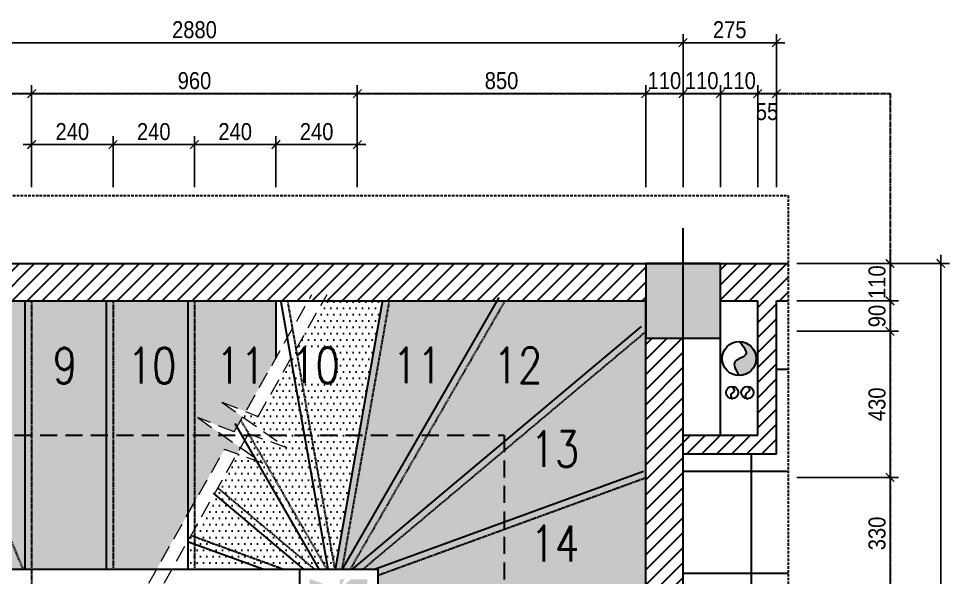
# Model space of a CAD drawing. Header units: millimetres. Extents: x -82962 to 19744, y -138000 to 4535.
# Drawn here: x 2755 to 5498, y -21280 to -19635 of the extents above; entities that cross this region are included whole.
import ezdxf

# ---------------------------------------------------------------- set-up
doc = ezdxf.new("R2010")
doc.units = ezdxf.units.MM
doc.header["$LTSCALE"] = 1000
doc.header["$MEASUREMENT"] = 0
doc.header["$PDMODE"] = 3
doc.linetypes.add('HIDDEN', pattern=[0.375, 0.25, -0.125])
doc.layers.get('0').update_dxf_attribs({"lineweight": 30})
doc.layers.get('DEFPOINTS').update_dxf_attribs({"color": 4, "lineweight": 30})
doc.layers.add('BE TONG', color=6, linetype='Continuous', lineweight=5)
doc.layers.add('THAY', color=4, linetype='Continuous', lineweight=30)
doc.styles.add('ARIAL', font='arial.ttf', dxfattribs={"width": 0.85})
doc.styles.get("Standard").update_dxf_attribs({"font": 'romans.shx', "width": 0.7, "bigfont": 'bigfont.shx'})
doc.dimstyles.new('DIM 1-100', dxfattribs={"dimscale": 0, "dimtxt": 2, "dimasz": 1, "dimexe": 1, "dimexo": 1, "dimgap": 0.5, "dimtad": 1, "dimdec": 4, "dimrnd": 1, "dimdsep": 46, "dimtxsty": 'ARIAL', "dimblk1": 'ARCHTICK', "dimblk2": 'ARCHTICK', "dimsah": 1, "dimcen": 2, "dimdle": 1, "dimclrd": 9, "dimclre": 9, "dimclrt": 1, "dimadec": 0, "dimazin": 0, "dimtfac": 1, "dimtdec": 4, "dimtix": 1, "dimtmove": 2, "dimatfit": 3, "dimldrblk": 'DOT', "dimfxl": 1, "dimtvp": 1, "dimtolj": 1, "dimarcsym": 0})
pattern_1 = [(45, (-3105.553, -22425.494), (-22.09709, 22.09709), [])]

# ---------------------------------------------------------------- blocks, each defined once
blk = doc.blocks.new('A$C3E5870FA')
at = {"layer": 'BE TONG', "linetype": 'HIDDEN', "ltscale": 0.2}
for p, q in [((-199.5, -352.8), (29.2, 51.7)), ((-128.8, -307.1), (74.1, 51.7)), ((-236.4, -265.1), (-44.7, -399.4)), ((-236.4, -265.1), (-128.8, -307.1)), ((-199.5, -352.8), (-307.1, -310.8)), ((-307.1, -310.8), (-115.4, -445.1)), ((-406.4, -798.3), (-157.8, -358.5)), ((-44.7, -399.4), (-157.8, -358.5)), ((-451.3, -798.3), (-228.5, -404.1)), ((-115.4, -445.1), (-228.5, -404.1))]:
    blk.add_line(p, q, dxfattribs=at)
blk = doc.blocks.new('_ARCHTICK')
at = {"color": 0, "linetype": 'ByBlock', "const_width": 0.15}
blk.add_lwpolyline([(-0.5, -0.5), (0.5, 0.5)], dxfattribs=at)
blk = doc.blocks.new('*D221')
at = {"layer": 'DEFPOINTS', "color": 0, "ltscale": 0.2, "transparency": 16777216}
for p in [(3753.4, -19855.5), (3753.4, -20155.5), (4603.4, -20155.5)]:
    blk.add_point(p, dxfattribs=at)
at = {"layer": 'THAY', "color": 9, "lineweight": -2, "ltscale": 0.2, "transparency": 16777216}
for p, q in [((3753.4, -20130.5), (3753.4, -19830.5)), ((4603.4, -20130.5), (4603.4, -19830.5)), ((4628.4, -19855.5), (3728.4, -19855.5))]:
    blk.add_line(p, q, dxfattribs=at)
at = {"layer": 'THAY', "color": 9, "lineweight": -2, "ltscale": 0.2, "transparency": 16777216, "xscale": 25, "yscale": 25, "zscale": 25, "rotation": 180}
blk.add_blockref('_ARCHTICK', (3753.4, -19855.5), dxfattribs=at)
at = {"layer": 'THAY', "color": 9, "lineweight": -2, "ltscale": 0.2, "transparency": 16777216, "xscale": 25, "yscale": 25, "zscale": 25}
blk.add_blockref('_ARCHTICK', (4603.4, -19855.5), dxfattribs=at)
at = {"layer": 'THAY', "color": 1, "ltscale": 0.2, "transparency": 16777216, "insert": (4178.4, -19817.5), "char_height": 50, "attachment_point": 5, "style": 'ARIAL'}
blk.add_mtext('\\A1;850', dxfattribs=at)
blk = doc.blocks.new('_DOT')
at = {"color": 0, "linetype": 'ByBlock', "ltscale": 10}
blk.add_line((-0.5, 0), (-1, 0), dxfattribs=at)
at = {"color": 0, "linetype": 'ByBlock', "ltscale": 10, "const_width": 0.5}
blk.add_lwpolyline([(-0.25, 0, 1), (0.25, 0, 1)], format="xyb", close=True, dxfattribs=at)
blk = doc.blocks.new('*D222')
at = {"layer": 'DEFPOINTS', "color": 0, "ltscale": 0.2, "transparency": 16777216}
for p in [(2793.4, -19855.5), (2793.4, -20155.5), (3753.4, -20155.5)]:
    blk.add_point(p, dxfattribs=at)
at = {"layer": 'THAY', "color": 9, "lineweight": -2, "ltscale": 0.2, "transparency": 16777216}
for p, q in [((2793.4, -20130.5), (2793.4, -19830.5)), ((3753.4, -20130.5), (3753.4, -19830.5)), ((3778.4, -19855.5), (2768.4, -19855.5))]:
    blk.add_line(p, q, dxfattribs=at)
at = {"layer": 'THAY', "color": 9, "lineweight": -2, "ltscale": 0.2, "transparency": 16777216, "xscale": 25, "yscale": 25, "zscale": 25, "rotation": 180}
blk.add_blockref('_ARCHTICK', (2793.4, -19855.5), dxfattribs=at)
at = {"layer": 'THAY', "color": 9, "lineweight": -2, "ltscale": 0.2, "transparency": 16777216, "xscale": 25, "yscale": 25, "zscale": 25}
blk.add_blockref('_ARCHTICK', (3753.4, -19855.5), dxfattribs=at)
at = {"layer": 'THAY', "color": 1, "ltscale": 0.2, "transparency": 16777216, "insert": (3273.4, -19817.5), "char_height": 50, "attachment_point": 5, "style": 'ARIAL'}
blk.add_mtext('\\A1;960', dxfattribs=at)
blk = doc.blocks.new('*D223')
at = {"layer": 'DEFPOINTS', "color": 0, "ltscale": 0.2, "transparency": 16777216}
for p in [(1943.4, -19855.5), (1943.4, -20155.5), (2793.4, -20155.5)]:
    blk.add_point(p, dxfattribs=at)
at = {"layer": 'THAY', "color": 9, "lineweight": -2, "ltscale": 0.2, "transparency": 16777216}
for p, q in [((1943.4, -20130.5), (1943.4, -19830.5)), ((2793.4, -20130.5), (2793.4, -19830.5)), ((2818.4, -19855.5), (1918.4, -19855.5))]:
    blk.add_line(p, q, dxfattribs=at)
at = {"layer": 'THAY', "color": 9, "lineweight": -2, "ltscale": 0.2, "transparency": 16777216, "xscale": 25, "yscale": 25, "zscale": 25, "rotation": 180}
blk.add_blockref('_ARCHTICK', (1943.4, -19855.5), dxfattribs=at)
at = {"layer": 'THAY', "color": 9, "lineweight": -2, "ltscale": 0.2, "transparency": 16777216, "xscale": 25, "yscale": 25, "zscale": 25}
blk.add_blockref('_ARCHTICK', (2793.4, -19855.5), dxfattribs=at)
at = {"layer": 'THAY', "color": 1, "ltscale": 0.2, "transparency": 16777216, "insert": (2368.4, -19817.5), "char_height": 50, "attachment_point": 5, "style": 'ARIAL'}
blk.add_mtext('\\A1;850', dxfattribs=at)
blk = doc.blocks.new('*D225')
at = {"layer": 'DEFPOINTS', "color": 0, "ltscale": 0.2, "transparency": 16777216}
for p in [(4713.4, -19705.5), (1833.4, -20155.5), (4713.4, -20155.5)]:
    blk.add_point(p, dxfattribs=at)
at = {"layer": 'THAY', "color": 9, "lineweight": -2, "ltscale": 0.2, "transparency": 16777216}
for p, q in [((1833.4, -20130.5), (1833.4, -19680.5)), ((4713.4, -20130.5), (4713.4, -19680.5)), ((1808.4, -19705.5), (4738.4, -19705.5))]:
    blk.add_line(p, q, dxfattribs=at)
at = {"layer": 'THAY', "color": 9, "lineweight": -2, "ltscale": 0.2, "transparency": 16777216, "xscale": 25, "yscale": 25, "zscale": 25, "rotation": 180}
blk.add_blockref('_ARCHTICK', (1833.4, -19705.5), dxfattribs=at)
at = {"layer": 'THAY', "color": 9, "lineweight": -2, "ltscale": 0.2, "transparency": 16777216, "xscale": 25, "yscale": 25, "zscale": 25}
blk.add_blockref('_ARCHTICK', (4713.4, -19705.5), dxfattribs=at)
at = {"layer": 'THAY', "color": 1, "ltscale": 0.2, "transparency": 16777216, "insert": (3273.4, -19667.5), "char_height": 50, "attachment_point": 5, "style": 'ARIAL'}
blk.add_mtext('\\A1;2880', dxfattribs=at)
blk = doc.blocks.new('*D226')
at = {"layer": 'DEFPOINTS', "color": 0, "ltscale": 0.2, "transparency": 16777216}
for p in [(4713.4, -19855.5), (4603.4, -20155.5), (4713.4, -20155.5)]:
    blk.add_point(p, dxfattribs=at)
at = {"layer": 'THAY', "color": 9, "lineweight": -2, "ltscale": 0.2, "transparency": 16777216}
for p, q in [((4603.4, -20130.5), (4603.4, -19830.5)), ((4713.4, -20130.5), (4713.4, -19830.5)), ((4603.4, -19855.5), (4578.4, -19855.5)), ((4603.4, -19855.5), (4713.4, -19855.5)), ((4713.4, -19855.5), (4738.4, -19855.5))]:
    blk.add_line(p, q, dxfattribs=at)
at = {"layer": 'THAY', "color": 9, "lineweight": -2, "ltscale": 0.2, "transparency": 16777216, "xscale": 25, "yscale": 25, "zscale": 25}
blk.add_blockref('_ARCHTICK', (4603.4, -19855.5), dxfattribs=at)
at = {"layer": 'THAY', "color": 9, "lineweight": -2, "ltscale": 0.2, "transparency": 16777216, "xscale": 25, "yscale": 25, "zscale": 25, "rotation": 180}
blk.add_blockref('_ARCHTICK', (4713.4, -19855.5), dxfattribs=at)
at = {"layer": 'THAY', "color": 1, "ltscale": 0.2, "transparency": 16777216, "insert": (4658.4, -19817.5), "char_height": 50, "attachment_point": 5, "style": 'ARIAL'}
blk.add_mtext('\\A1;110', dxfattribs=at)
blk = doc.blocks.new('*D240')
at = {"layer": 'DEFPOINTS', "color": 0, "ltscale": 0.2, "transparency": 16777216}
for p in [(4988.4, -19705.5), (4713.4, -20155.5), (4988.4, -20155.5)]:
    blk.add_point(p, dxfattribs=at)
at = {"layer": 'THAY', "color": 9, "lineweight": -2, "ltscale": 0.2, "transparency": 16777216}
for p, q in [((4713.4, -20130.5), (4713.4, -19680.5)), ((4988.4, -20130.5), (4988.4, -19680.5)), ((4688.4, -19705.5), (5013.4, -19705.5))]:
    blk.add_line(p, q, dxfattribs=at)
at = {"layer": 'THAY', "color": 9, "lineweight": -2, "ltscale": 0.2, "transparency": 16777216, "xscale": 25, "yscale": 25, "zscale": 25, "rotation": 180}
blk.add_blockref('_ARCHTICK', (4713.4, -19705.5), dxfattribs=at)
at = {"layer": 'THAY', "color": 9, "lineweight": -2, "ltscale": 0.2, "transparency": 16777216, "xscale": 25, "yscale": 25, "zscale": 25}
blk.add_blockref('_ARCHTICK', (4988.4, -19705.5), dxfattribs=at)
at = {"layer": 'THAY', "color": 1, "ltscale": 0.2, "transparency": 16777216, "insert": (4850.9, -19667.5), "char_height": 50, "attachment_point": 5, "style": 'ARIAL'}
blk.add_mtext('\\A1;275', dxfattribs=at)
blk = doc.blocks.new('*D241')
at = {"layer": 'DEFPOINTS', "color": 0, "ltscale": 0.2, "transparency": 16777216}
for p in [(4823.4, -19855.5), (4713.4, -20155.5), (4823.4, -20155.5)]:
    blk.add_point(p, dxfattribs=at)
at = {"layer": 'THAY', "color": 9, "lineweight": -2, "ltscale": 0.2, "transparency": 16777216}
for p, q in [((4713.4, -20130.5), (4713.4, -19830.5)), ((4823.4, -20130.5), (4823.4, -19830.5)), ((4713.4, -19855.5), (4688.4, -19855.5)), ((4713.4, -19855.5), (4823.4, -19855.5)), ((4823.4, -19855.5), (4848.4, -19855.5))]:
    blk.add_line(p, q, dxfattribs=at)
at = {"layer": 'THAY', "color": 9, "lineweight": -2, "ltscale": 0.2, "transparency": 16777216, "xscale": 25, "yscale": 25, "zscale": 25}
blk.add_blockref('_ARCHTICK', (4713.4, -19855.5), dxfattribs=at)
at = {"layer": 'THAY', "color": 9, "lineweight": -2, "ltscale": 0.2, "transparency": 16777216, "xscale": 25, "yscale": 25, "zscale": 25, "rotation": 180}
blk.add_blockref('_ARCHTICK', (4823.4, -19855.5), dxfattribs=at)
at = {"layer": 'THAY', "color": 1, "ltscale": 0.2, "transparency": 16777216, "insert": (4768.4, -19817.5), "char_height": 50, "attachment_point": 5, "style": 'ARIAL'}
blk.add_mtext('\\A1;110', dxfattribs=at)
blk = doc.blocks.new('*D242')
at = {"layer": 'DEFPOINTS', "color": 0, "ltscale": 0.2, "transparency": 16777216}
for p in [(4933.4, -19855.5), (4823.4, -20155.5), (4933.4, -20155.5)]:
    blk.add_point(p, dxfattribs=at)
at = {"layer": 'THAY', "color": 9, "lineweight": -2, "ltscale": 0.2, "transparency": 16777216}
for p, q in [((4823.4, -20130.5), (4823.4, -19830.5)), ((4933.4, -20130.5), (4933.4, -19830.5)), ((4823.4, -19855.5), (4798.4, -19855.5)), ((4823.4, -19855.5), (4933.4, -19855.5)), ((4933.4, -19855.5), (4958.4, -19855.5))]:
    blk.add_line(p, q, dxfattribs=at)
at = {"layer": 'THAY', "color": 9, "lineweight": -2, "ltscale": 0.2, "transparency": 16777216, "xscale": 25, "yscale": 25, "zscale": 25}
blk.add_blockref('_ARCHTICK', (4823.4, -19855.5), dxfattribs=at)
at = {"layer": 'THAY', "color": 9, "lineweight": -2, "ltscale": 0.2, "transparency": 16777216, "xscale": 25, "yscale": 25, "zscale": 25, "rotation": 180}
blk.add_blockref('_ARCHTICK', (4933.4, -19855.5), dxfattribs=at)
at = {"layer": 'THAY', "color": 1, "ltscale": 0.2, "transparency": 16777216, "insert": (4878.4, -19817.5), "char_height": 50, "attachment_point": 5, "style": 'ARIAL'}
blk.add_mtext('\\A1;110', dxfattribs=at)
blk = doc.blocks.new('*D243')
at = {"layer": 'DEFPOINTS', "color": 0, "ltscale": 0.2, "transparency": 16777216}
for p in [(4988.4, -19855.5), (4933.4, -20155.5), (4988.4, -20155.5)]:
    blk.add_point(p, dxfattribs=at)
at = {"layer": 'THAY', "color": 9, "lineweight": -2, "ltscale": 0.2, "transparency": 16777216}
for p, q in [((4933.4, -20130.5), (4933.4, -19830.5)), ((4988.4, -20130.5), (4988.4, -19830.5)), ((4908.4, -19855.5), (5013.4, -19855.5))]:
    blk.add_line(p, q, dxfattribs=at)
at = {"layer": 'THAY', "color": 9, "lineweight": -2, "ltscale": 0.2, "transparency": 16777216, "xscale": 25, "yscale": 25, "zscale": 25, "rotation": 180}
blk.add_blockref('_ARCHTICK', (4933.4, -19855.5), dxfattribs=at)
at = {"layer": 'THAY', "color": 9, "lineweight": -2, "ltscale": 0.2, "transparency": 16777216, "xscale": 25, "yscale": 25, "zscale": 25}
blk.add_blockref('_ARCHTICK', (4988.4, -19855.5), dxfattribs=at)
at = {"layer": 'THAY', "color": 1, "ltscale": 0.2, "transparency": 16777216, "insert": (4960.9, -19908.7), "char_height": 50, "attachment_point": 5, "style": 'ARIAL'}
blk.add_mtext('\\A1;55', dxfattribs=at)
blk = doc.blocks.new('*D248')
at = {"layer": 'DEFPOINTS', "color": 0, "ltscale": 0.2, "transparency": 16777216}
for p in [(5023.4, -20985.1), (5323.4, -20985.1), (5023.4, -21315.5)]:
    blk.add_point(p, dxfattribs=at)
at = {"layer": 'THAY', "color": 9, "lineweight": -2, "ltscale": 0.2, "transparency": 16777216}
for p, q in [((5048.4, -20985.1), (5348.4, -20985.1)), ((5323.4, -21340.5), (5323.4, -20960.1)), ((5048.4, -21315.5), (5348.4, -21315.5))]:
    blk.add_line(p, q, dxfattribs=at)
at = {"layer": 'THAY', "color": 9, "lineweight": -2, "ltscale": 0.2, "transparency": 16777216, "xscale": 25, "yscale": 25, "zscale": 25}
for p, rotation in [((5323.4, -20985.1), 90), ((5323.4, -21315.5), 270)]:
    blk.add_blockref('_ARCHTICK', p, dxfattribs=dict(at, rotation=rotation))
at = {"layer": 'THAY', "color": 1, "ltscale": 0.2, "transparency": 16777216, "insert": (5285.3, -21150.3), "char_height": 50, "attachment_point": 5, "rotation": 90, "style": 'ARIAL'}
blk.add_mtext('\\A1;330', dxfattribs=at)
blk = doc.blocks.new('*D249')
at = {"layer": 'DEFPOINTS', "color": 0, "ltscale": 0.2, "transparency": 16777216}
for p in [(5023.4, -20555.1), (5323.4, -20555.1), (5023.4, -20985.1)]:
    blk.add_point(p, dxfattribs=at)
at = {"layer": 'THAY', "color": 9, "lineweight": -2, "ltscale": 0.2, "transparency": 16777216}
for p, q in [((5323.4, -21010.1), (5323.4, -20530.1)), ((5048.4, -20555.1), (5348.4, -20555.1)), ((5048.4, -20985.1), (5348.4, -20985.1))]:
    blk.add_line(p, q, dxfattribs=at)
at = {"layer": 'THAY', "color": 9, "lineweight": -2, "ltscale": 0.2, "transparency": 16777216, "xscale": 25, "yscale": 25, "zscale": 25}
for p, rotation in [((5323.4, -20555.1), 90), ((5323.4, -20985.1), 270)]:
    blk.add_blockref('_ARCHTICK', p, dxfattribs=dict(at, rotation=rotation))
at = {"layer": 'THAY', "color": 1, "ltscale": 0.2, "transparency": 16777216, "insert": (5285.3, -20770.1), "char_height": 50, "attachment_point": 5, "rotation": 90, "style": 'ARIAL'}
blk.add_mtext('\\A1;430', dxfattribs=at)
blk = doc.blocks.new('*D250')
at = {"layer": 'DEFPOINTS', "color": 0, "ltscale": 0.2, "transparency": 16777216}
for p in [(5023.4, -20465.5), (5323.4, -20465.5), (5023.4, -20555.1)]:
    blk.add_point(p, dxfattribs=at)
at = {"layer": 'THAY', "color": 9, "lineweight": -2, "ltscale": 0.2, "transparency": 16777216}
for p, q in [((5323.4, -20580.1), (5323.4, -20440.5)), ((5048.4, -20465.5), (5348.4, -20465.5)), ((5048.4, -20555.1), (5348.4, -20555.1))]:
    blk.add_line(p, q, dxfattribs=at)
at = {"layer": 'THAY', "color": 9, "lineweight": -2, "ltscale": 0.2, "transparency": 16777216, "xscale": 25, "yscale": 25, "zscale": 25}
for p, rotation in [((5323.4, -20465.5), 90), ((5323.4, -20555.1), 270)]:
    blk.add_blockref('_ARCHTICK', p, dxfattribs=dict(at, rotation=rotation))
at = {"layer": 'THAY', "color": 1, "ltscale": 0.2, "transparency": 16777216, "insert": (5285.3, -20510.3), "char_height": 50, "attachment_point": 5, "rotation": 90, "style": 'ARIAL'}
blk.add_mtext('\\A1;90', dxfattribs=at)
blk = doc.blocks.new('*D251')
at = {"layer": 'DEFPOINTS', "color": 0, "ltscale": 0.2, "transparency": 16777216}
for p in [(5023.4, -20355.5), (5323.4, -20355.5), (5023.4, -20465.5)]:
    blk.add_point(p, dxfattribs=at)
at = {"layer": 'THAY', "color": 9, "lineweight": -2, "ltscale": 0.2, "transparency": 16777216}
for p, q in [((5323.4, -20355.5), (5323.4, -20330.5)), ((5048.4, -20355.5), (5348.4, -20355.5)), ((5323.4, -20465.5), (5323.4, -20355.5)), ((5048.4, -20465.5), (5348.4, -20465.5)), ((5323.4, -20465.5), (5323.4, -20490.5))]:
    blk.add_line(p, q, dxfattribs=at)
at = {"layer": 'THAY', "color": 9, "lineweight": -2, "ltscale": 0.2, "transparency": 16777216, "xscale": 25, "yscale": 25, "zscale": 25}
for p, rotation in [((5323.4, -20355.5), 270), ((5323.4, -20465.5), 90)]:
    blk.add_blockref('_ARCHTICK', p, dxfattribs=dict(at, rotation=rotation))
at = {"layer": 'THAY', "color": 1, "ltscale": 0.2, "transparency": 16777216, "insert": (5285.3, -20410.5), "char_height": 50, "attachment_point": 5, "rotation": 90, "style": 'ARIAL'}
blk.add_mtext('\\A1;110', dxfattribs=at)
blk = doc.blocks.new('*D256')
at = {"layer": 'DEFPOINTS', "color": 0, "ltscale": 0.2, "transparency": 16777216}
for p in [(5023.4, -20355.5), (5473.4, -20355.5), (5023.4, -23505.5)]:
    blk.add_point(p, dxfattribs=at)
at = {"layer": 'THAY', "color": 9, "lineweight": -2, "ltscale": 0.2, "transparency": 16777216}
for p, q in [((5473.4, -23530.5), (5473.4, -20330.5)), ((5048.4, -20355.5), (5498.4, -20355.5)), ((5048.4, -23505.5), (5498.4, -23505.5))]:
    blk.add_line(p, q, dxfattribs=at)
at = {"layer": 'THAY', "color": 9, "lineweight": -2, "ltscale": 0.2, "transparency": 16777216, "xscale": 25, "yscale": 25, "zscale": 25}
for p, rotation in [((5473.4, -20355.5), 90), ((5473.4, -23505.5), 270)]:
    blk.add_blockref('_ARCHTICK', p, dxfattribs=dict(at, rotation=rotation))
at = {"layer": 'THAY', "color": 1, "ltscale": 0.2, "transparency": 16777216, "insert": (5435.3, -21930.5), "char_height": 50, "attachment_point": 5, "rotation": 90, "style": 'ARIAL'}
blk.add_mtext('\\A1;3150', dxfattribs=at)
blk = doc.blocks.new('*D257')
at = {"layer": 'DEFPOINTS', "color": 0, "ltscale": 0.2, "transparency": 16777216}
for p in [(3033.4, -20005.5), (2793.4, -20155.5), (3033.4, -20155.5)]:
    blk.add_point(p, dxfattribs=at)
at = {"layer": 'THAY', "color": 9, "lineweight": -2, "ltscale": 0.2, "transparency": 16777216}
for p, q in [((2793.4, -20130.5), (2793.4, -19980.5)), ((3033.4, -20130.5), (3033.4, -19980.5)), ((2768.4, -20005.5), (3058.4, -20005.5))]:
    blk.add_line(p, q, dxfattribs=at)
at = {"layer": 'THAY', "color": 9, "lineweight": -2, "ltscale": 0.2, "transparency": 16777216, "xscale": 25, "yscale": 25, "zscale": 25, "rotation": 180}
blk.add_blockref('_ARCHTICK', (2793.4, -20005.5), dxfattribs=at)
at = {"layer": 'THAY', "color": 9, "lineweight": -2, "ltscale": 0.2, "transparency": 16777216, "xscale": 25, "yscale": 25, "zscale": 25}
blk.add_blockref('_ARCHTICK', (3033.4, -20005.5), dxfattribs=at)
at = {"layer": 'THAY', "color": 1, "ltscale": 0.2, "transparency": 16777216, "insert": (2913.4, -19967.5), "char_height": 50, "attachment_point": 5, "style": 'ARIAL'}
blk.add_mtext('\\A1;240', dxfattribs=at)
blk = doc.blocks.new('*D258')
at = {"layer": 'DEFPOINTS', "color": 0, "ltscale": 0.2, "transparency": 16777216}
for p in [(3273.4, -20005.5), (3033.4, -20155.5), (3273.4, -20155.5)]:
    blk.add_point(p, dxfattribs=at)
at = {"layer": 'THAY', "color": 9, "lineweight": -2, "ltscale": 0.2, "transparency": 16777216}
for p, q in [((3033.4, -20130.5), (3033.4, -19980.5)), ((3273.4, -20130.5), (3273.4, -19980.5)), ((3008.4, -20005.5), (3298.4, -20005.5))]:
    blk.add_line(p, q, dxfattribs=at)
at = {"layer": 'THAY', "color": 9, "lineweight": -2, "ltscale": 0.2, "transparency": 16777216, "xscale": 25, "yscale": 25, "zscale": 25, "rotation": 180}
blk.add_blockref('_ARCHTICK', (3033.4, -20005.5), dxfattribs=at)
at = {"layer": 'THAY', "color": 9, "lineweight": -2, "ltscale": 0.2, "transparency": 16777216, "xscale": 25, "yscale": 25, "zscale": 25}
blk.add_blockref('_ARCHTICK', (3273.4, -20005.5), dxfattribs=at)
at = {"layer": 'THAY', "color": 1, "ltscale": 0.2, "transparency": 16777216, "insert": (3153.4, -19967.5), "char_height": 50, "attachment_point": 5, "style": 'ARIAL'}
blk.add_mtext('\\A1;240', dxfattribs=at)
blk = doc.blocks.new('*D259')
at = {"layer": 'DEFPOINTS', "color": 0, "ltscale": 0.2, "transparency": 16777216}
for p in [(3513.4, -20005.5), (3273.4, -20155.5), (3513.4, -20155.5)]:
    blk.add_point(p, dxfattribs=at)
at = {"layer": 'THAY', "color": 9, "lineweight": -2, "ltscale": 0.2, "transparency": 16777216}
for p, q in [((3273.4, -20130.5), (3273.4, -19980.5)), ((3513.4, -20130.5), (3513.4, -19980.5)), ((3248.4, -20005.5), (3538.4, -20005.5))]:
    blk.add_line(p, q, dxfattribs=at)
at = {"layer": 'THAY', "color": 9, "lineweight": -2, "ltscale": 0.2, "transparency": 16777216, "xscale": 25, "yscale": 25, "zscale": 25, "rotation": 180}
blk.add_blockref('_ARCHTICK', (3273.4, -20005.5), dxfattribs=at)
at = {"layer": 'THAY', "color": 9, "lineweight": -2, "ltscale": 0.2, "transparency": 16777216, "xscale": 25, "yscale": 25, "zscale": 25}
blk.add_blockref('_ARCHTICK', (3513.4, -20005.5), dxfattribs=at)
at = {"layer": 'THAY', "color": 1, "ltscale": 0.2, "transparency": 16777216, "insert": (3393.4, -19967.5), "char_height": 50, "attachment_point": 5, "style": 'ARIAL'}
blk.add_mtext('\\A1;240', dxfattribs=at)
blk = doc.blocks.new('*D260')
at = {"layer": 'DEFPOINTS', "color": 0, "ltscale": 0.2, "transparency": 16777216}
for p in [(3753.4, -20005.5), (3513.4, -20155.5), (3753.4, -20155.5)]:
    blk.add_point(p, dxfattribs=at)
at = {"layer": 'THAY', "color": 9, "lineweight": -2, "ltscale": 0.2, "transparency": 16777216}
for p, q in [((3513.4, -20130.5), (3513.4, -19980.5)), ((3753.4, -20130.5), (3753.4, -19980.5)), ((3488.4, -20005.5), (3778.4, -20005.5))]:
    blk.add_line(p, q, dxfattribs=at)
at = {"layer": 'THAY', "color": 9, "lineweight": -2, "ltscale": 0.2, "transparency": 16777216, "xscale": 25, "yscale": 25, "zscale": 25, "rotation": 180}
blk.add_blockref('_ARCHTICK', (3513.4, -20005.5), dxfattribs=at)
at = {"layer": 'THAY', "color": 9, "lineweight": -2, "ltscale": 0.2, "transparency": 16777216, "xscale": 25, "yscale": 25, "zscale": 25}
blk.add_blockref('_ARCHTICK', (3753.4, -20005.5), dxfattribs=at)
at = {"layer": 'THAY', "color": 1, "ltscale": 0.2, "transparency": 16777216, "insert": (3633.4, -19967.5), "char_height": 50, "attachment_point": 5, "style": 'ARIAL'}
blk.add_mtext('\\A1;240', dxfattribs=at)

msp = doc.modelspace()

# ---------------------------------------------------------------- hatches: boundary and pattern name
at = {"layer": 'THAY', "ltscale": 0.2}
h = msp.add_hatch(dxfattribs=at)
h.set_pattern_fill('ANSI31', color=256, scale=250, style=0)
h.set_pattern_definition([(45, (1523.353, -23269.68), (-22.09709, 22.09709), [])])
h.paths.add_polyline_path([(4603.35257, -20355.49444), (1943.35257, -20355.49444), (1943.35257, -20464.92645), (1943.92019, -20465.49444), (4603.35257, -20465.49444)])
h.paths.add_polyline_path([(1723.35257, -20355.49444), (1523.35257, -20355.49444), (1523.35257, -20465.49444), (1723.35257, -20465.49444)])
h.paths.add_polyline_path([(4263.61471, -22520.67408), (4436.11471, -22520.67408), (4436.11471, -22363.17408), (4263.61471, -22363.17408)], flags=9)
h.paths.add_polyline_path([(4263.61471, -22280.67408), (4440.11471, -22280.67408), (4440.11471, -22123.17408), (4263.61471, -22123.17408)], flags=9)
h.paths.add_polyline_path([(4249.58936, -22040.67408), (4426.08936, -22040.67408), (4426.08936, -21883.17408), (4249.58936, -21883.17408)], flags=9)
h.paths.add_polyline_path([(4263.61471, -21800.10628), (4440.11471, -21800.10628), (4440.11471, -21642.60628), (4263.61471, -21642.60628)], flags=9)
h.paths.add_polyline_path([(2149.897, -21764.30867), (2258.397, -21764.30867), (2258.397, -21606.80867), (2149.897, -21606.80867)], flags=9)
h.paths.add_polyline_path([(2959.6043, -23269.68114), (4067.84163, -23269.68114), (4067.84163, -22993.17019), (2959.6043, -22993.17019)], flags=9)
h.paths.add_polyline_path([(2149.897, -22004.30867), (2258.397, -22004.30867), (2258.397, -21846.80867), (2149.897, -21846.80867)], flags=9)
h.paths.add_polyline_path([(2161.897, -22244.30867), (2234.397, -22244.30867), (2234.397, -22086.80867), (2161.897, -22086.80867)], flags=9)
h.paths.add_polyline_path([(3111.01999, -22766.33892), (3734.22387, -22766.33892), (3734.22387, -22565.4083), (3111.01999, -22565.4083)], flags=9)
h = msp.add_hatch(dxfattribs=at)
h.set_pattern_fill('ANSI31', color=256, scale=250, style=0)
h.set_pattern_definition(pattern_1)
h.paths.add_polyline_path([(5023.35257, -20355.49444), (4823.35257, -20355.49444), (4823.35257, -20465.49444), (4933.35257, -20465.49444), (4933.35257, -20860.49444), (4713.35257, -20860.49444), (4713.35257, -20915.49444), (4988.35257, -20915.49444), (4988.35257, -20465.49444), (5023.35257, -20465.49444)])
h.paths.add_polyline_path([(4261.40308, -21259.03039), (4441.90308, -21259.03039), (4441.90308, -21101.53039), (4261.40308, -21101.53039)], flags=9)
h.paths.add_polyline_path([(4263.61471, -22520.67408), (4436.11471, -22520.67408), (4436.11471, -22363.17408), (4263.61471, -22363.17408)], flags=9)
h.paths.add_polyline_path([(4263.61471, -22280.67408), (4440.11471, -22280.67408), (4440.11471, -22123.17408), (4263.61471, -22123.17408)], flags=9)
h.paths.add_polyline_path([(4249.58936, -22040.67408), (4426.08936, -22040.67408), (4426.08936, -21883.17408), (4249.58936, -21883.17408)], flags=9)
h.paths.add_polyline_path([(4263.61471, -21800.10628), (4440.11471, -21800.10628), (4440.11471, -21642.60628), (4263.61471, -21642.60628)], flags=9)
h.paths.add_polyline_path([(4263.61471, -21519.93588), (4440.11471, -21519.93588), (4440.11471, -21362.43588), (4263.61471, -21362.43588)], flags=9)
h.paths.add_polyline_path([(2841.51653, -20735.06158), (2946.01653, -20735.06158), (2946.01653, -20577.56158), (2841.51653, -20577.56158)], flags=9)
h.paths.add_polyline_path([(2615.56273, -20735.06158), (2724.06273, -20735.06158), (2724.06273, -20577.56158), (2615.56273, -20577.56158)], flags=9)
h.paths.add_polyline_path([(2279.79921, -20735.06158), (2388.29921, -20735.06158), (2388.29921, -20577.56158), (2279.79921, -20577.56158)], flags=9)
h.paths.add_polyline_path([(2153.897, -21021.65313), (2258.397, -21021.65313), (2258.397, -20864.15313), (2153.897, -20864.15313)], flags=9)
h.paths.add_polyline_path([(2149.897, -21317.15001), (2258.397, -21317.15001), (2258.397, -21159.65001), (2149.897, -21159.65001)], flags=9)
h.paths.add_polyline_path([(2149.897, -21524.30867), (2262.397, -21524.30867), (2262.397, -21366.80867), (2149.897, -21366.80867)], flags=9)
h.paths.add_polyline_path([(2149.897, -21764.30867), (2258.397, -21764.30867), (2258.397, -21606.80867), (2149.897, -21606.80867)], flags=9)
h.paths.add_polyline_path([(2959.6043, -23269.68114), (4067.84163, -23269.68114), (4067.84163, -22993.17019), (2959.6043, -22993.17019)], flags=9)
h.paths.add_polyline_path([(2149.897, -22004.30867), (2258.397, -22004.30867), (2258.397, -21846.80867), (2149.897, -21846.80867)], flags=9)
h.paths.add_polyline_path([(2161.897, -22244.30867), (2234.397, -22244.30867), (2234.397, -22086.80867), (2161.897, -22086.80867)], flags=9)
h.paths.add_polyline_path([(3111.01999, -22766.33892), (3734.22387, -22766.33892), (3734.22387, -22565.4083), (3111.01999, -22565.4083)], flags=9)
at = {"layer": 'THAY', "linetype": 'Continuous'}
msp.add_hatch(color=256, dxfattribs=at).paths.add_polyline_path([(4823.35257, -20355.49444), (4603.35257, -20355.49444), (4603.35257, -20575.49444), (4823.35257, -20575.49444)])
at = {"layer": 'THAY', "ltscale": 0.2}
h = msp.add_hatch(dxfattribs=at)
h.set_pattern_fill('DOTS', color=256, scale=300, style=0)
h.set_pattern_definition([(0, (1943.353, -23363.166), (9.375, 18.75), [0, -18.75])])
h.paths.add_polyline_path([(1943.35257, -20493.22018), (1943.35257, -20575.49444), (1943.35257, -20986.55385), (2733.35257, -21302.39257), (2733.35257, -21283.74807)])
h.paths.add_polyline_path([(2419.79099, -20465.49444), (1943.35257, -20465.49444), (1943.35257, -20493.22018), (2733.35257, -21283.74807), (2733.35257, -21255.49444), (2746.86515, -21255.49444)])
h.paths.add_polyline_path([(2773.35257, -20465.49444), (2419.79099, -20465.49444), (2746.86515, -21255.49444), (2773.35257, -21255.49444)])
h.paths.add_polyline_path([(3013.35257, -20465.49444), (2773.35257, -20465.49444), (2773.35257, -21255.49444), (3013.35257, -21255.49444)])
h.paths.add_polyline_path([(3253.35257, -20465.49444), (3013.35257, -20465.49444), (3013.35257, -21255.49444), (3162.05123, -21255.49444), (3253.35257, -21094.00601)])
h.paths.add_polyline_path([(3513.35257, -20634.13333), (3513.35257, -20465.49444), (3253.35257, -20465.49444), (3253.35257, -21094.00601), (3361.51247, -20902.69916), (3398.76818, -20916.18982), (3409.15861, -20897.81185), (3282.8899, -20809.35923), (3390.54536, -20851.3475), (3415.55107, -20807.11887), (3353.5823, -20763.70907), (3424.46379, -20791.35458)])
h.paths.add_polyline_path([(4166.00629, -20465.49444), (3827.92198, -20465.49444), (3688.62366, -21255.49444), (3709.89958, -21255.49444)])
h.paths.add_polyline_path([(4603.35257, -20465.49444), (4166.00629, -20465.49444), (3709.89958, -21255.49444), (3753.35257, -21255.49444), (3813.35257, -21255.49444), (3813.35257, -21295.49444), (4603.35257, -21295.49444)])
h.paths.add_polyline_path([(4603.35257, -21295.49444), (3813.35257, -21295.49444), (3813.35257, -21545.49444), (4603.35257, -21545.49444)])
h.paths.add_polyline_path([(4603.35257, -21545.49444), (3813.35257, -21545.49444), (3813.35257, -21795.49444), (4603.35257, -21795.49444)])
h.paths.add_polyline_path([(3783.35257, -21545.49444), (3753.35257, -21545.49444), (3753.35257, -21795.49444), (3783.35257, -21795.49444)])
h.paths.add_polyline_path([(3783.35257, -21285.49444), (3780.7769, -21285.49444), (3698.35257, -21315.49444), (3753.35257, -21315.49444), (3753.35257, -21545.49444), (3783.35257, -21545.49444)])
h.paths.add_polyline_path([(3780.7769, -21285.49444), (3734.10518, -21285.49444), (3698.35257, -21315.49444)])
h.paths.add_polyline_path([(3715.67308, -21285.49444), (3703.64238, -21285.49444), (3698.35257, -21315.49444)])
h.paths.add_polyline_path([(3616.04486, -21285.49444), (3613.35257, -21285.49444), (3613.35257, -21315.49444), (3698.35257, -21315.49444)])
h.paths.add_polyline_path([(3643.35257, -21342.66318), (3613.35257, -21350.07283), (3613.35257, -21575.49444), (3643.35257, -21575.49444)])
h.paths.add_polyline_path([(2959.6043, -23363.166), (4067.84163, -23363.166), (4067.84163, -23086.65506), (2959.6043, -23086.65506)], flags=9)
h.paths.add_polyline_path([(3111.01999, -22912.79608), (3734.22387, -22912.79608), (3734.22387, -22711.86545), (3111.01999, -22711.86545)], flags=9)
h = msp.add_hatch(dxfattribs=at)
h.set_pattern_fill('DOTS', color=256, scale=300, style=0)
h.set_pattern_definition([(0, (3253.353, -21255.494), (9.375, 18.75), [0, -18.75])])
h.paths.add_polyline_path([(3827.92198, -20465.49444), (3653.57958, -20465.49444), (3557.98106, -20634.58346), (3667.46442, -21255.49444), (3688.62366, -21255.49444)])
h.paths.add_polyline_path([(3557.98106, -20634.58346), (3461.23775, -20805.69733), (3424.46379, -20791.35458), (3415.55107, -20807.11887), (3545.27763, -20897.99375), (3432.20486, -20857.04899), (3421.50326, -20875.97736), (3451.0533, -20927.15954), (3474.58524, -20943.64392), (3456.86613, -20937.22766), (3640.61755, -21255.49444), (3667.46442, -21255.49444)])
h.paths.add_polyline_path([(3456.86613, -20937.22766), (3398.76818, -20916.18982), (3332.03419, -21034.22497), (3595.73288, -21255.49444), (3640.61755, -21255.49444)])
h.paths.add_polyline_path([(3332.03419, -21034.22497), (3253.35257, -21173.39238), (3253.35257, -21255.49444), (3595.73288, -21255.49444)])
h = msp.add_hatch(dxfattribs=at)
h.set_pattern_fill('_USER', color=256, scale=300, style=0, double=1, pattern_type=0)
h.set_pattern_definition([(0, (67915.22, 24332.74), (0, 300), []), (90, (67915.22, 24332.74), (-300, 2e-14), [])])
edge = h.paths.add_edge_path()
edge.add_line((5023.35257, -21709.21481), (5023.35257, -20640.43538))
edge.add_arc((5355.92562, -20528.87559), 350.78543, 181.35073777, 198.5437435, ccw=False)
edge.add_arc((5075.21821, -20535.49444), 70, 90, 181.35073777, ccw=False)
edge.add_line((5075.21821, -20465.49444), (4988.35257, -20465.49444))
edge.add_line((4988.35257, -20465.49444), (4988.35257, -20915.49444))
edge.add_line((4988.35257, -20915.49444), (4713.35257, -20915.49444))
edge.add_line((4713.35257, -20915.49444), (4713.35257, -22315.49444))
edge.add_line((4713.35257, -22315.49444), (4818.35257, -22315.49444))
edge.add_line((4818.35257, -22315.49444), (4818.35257, -21675.49444))
edge.add_line((4818.35257, -21675.49444), (4858.35257, -21675.49444))
edge.add_line((4858.35257, -21675.49444), (4858.35257, -21676.74567))
edge.add_arc((4818.35257, -22315.49444), 640, 71.31817539, 86.4166783, ccw=False)
edge = h.paths.add_edge_path()
edge.add_line((5023.35257, -22315.49444), (5023.35257, -21709.21481))
edge.add_arc((4818.35257, -22315.49444), 640, 71.31817539, 86.4166783)
edge.add_line((4858.35257, -21676.74567), (4858.35257, -22315.49444))
edge.add_line((4858.35257, -22315.49444), (5023.35257, -22315.49444))
h = msp.add_hatch(dxfattribs=at)
h.set_pattern_fill('ANSI31', color=256, scale=250, style=0)
h.set_pattern_definition(pattern_1)
h.paths.add_polyline_path([(4768.35257, -22315.49444), (4713.35257, -22315.49444), (4713.35257, -20575.49444), (4603.35257, -20575.49444), (4603.35257, -22425.49444), (4768.35257, -22425.49444)])
at = {"layer": 'THAY', "linetype": 'Continuous'}
h = msp.add_hatch(color=256, dxfattribs=at)
edge = h.paths.add_edge_path()
edge.add_spline(control_points=[(4879.75287, -20585.53923), (4891.84688, -20600.61547), (4914.07092, -20628.31968), (4851.1009, -20640.33807), (4868.84364, -20669.61131), (4878.48878, -20685.52457)], knot_values=[0, 0, 0, 0, 43.0954372189, 79.1924680076, 122.1881183082, 122.1881183082, 122.1881183082, 122.1881183082], degree=3, periodic=0)
edge.add_arc((4878.54364, -20635.5246), 50, 269.93713879, 360)
edge.add_arc((4878.54364, -20635.5246), 50, 360, 448.61419338)

# ---------------------------------------------------------------- linework, layer by layer
at = {"layer": 'THAY', "ltscale": 0.01}
for p, q in [((4713.35257, -23679.41976), (4713.35257, -20251.09871)), ((1523.35257, -20355.49444), (5023.35257, -20355.49444))]:
    msp.add_line(p, q, dxfattribs=at)
at = {"layer": 'THAY'}
for p, q in [((1523.35257, -20355.49444), (5023.35257, -20355.49444)), ((3688.62366, -21255.49444), (3828.53435, -20462.02148)), ((3709.89958, -21255.49444), (4171.7798, -20455.49444)), ((1943.35257, -20465.49444), (4603.35257, -20465.49444)), ((2773.35257, -20465.49444), (2773.35257, -21255.49444)), ((3013.35257, -20465.49444), (3013.35257, -21255.49444)), ((3253.35257, -20465.49444), (3253.35257, -21255.49444)), ((3513.35257, -20465.49444), (3513.35257, -20634.13333)), ((3667.46442, -21255.49444), (3528.77849, -20468.96741)), ((4823.35257, -20465.49444), (4933.35257, -20465.49444)), ((4988.35257, -20465.49444), (5023.35257, -20465.49444)), ((3738.74331, -21255.49444), (4590.49682, -20540.78839)), ((3640.61755, -21255.49444), (3392.93205, -20826.49057)), ((3806.51217, -21254.84402), (4596.51217, -20967.30753)), ((3595.73288, -21255.49444), (3329.18984, -21031.83828)), ((3475.33411, -21255.49444), (3255.92322, -21175.52227))]:
    msp.add_line(p, q, dxfattribs=at)
at = {"layer": 'THAY', "linetype": 'HIDDEN', "ltscale": 0.01}
for p, q in [((2768.5115, -21255.49444), (2441.43734, -20465.49444)), ((2793.35257, -20465.49444), (2793.35257, -21315.49444)), ((3033.35257, -20465.49444), (3033.35257, -21255.49444)), ((3273.35257, -20465.49444), (3273.35257, -21255.49444)), ((3687.77296, -21255.49444), (3548.47464, -20465.49444)), ((3708.93219, -21255.49444), (3848.23051, -20465.49444)), ((3732.99359, -21255.49444), (4189.1003, -20465.49444)), ((3769.85779, -21255.49444), (4603.35257, -20556.10928)), ((3663.71156, -21255.49444), (3410.25255, -20816.49057)), ((3813.35257, -21273.63787), (4603.35257, -20986.10138)), ((3626.84736, -21255.49444), (3342.0456, -21016.51739)), ((3533.73715, -21255.49444), (3262.77218, -21156.73153))]:
    msp.add_line(p, q, dxfattribs=at)
at = {"layer": 'THAY', "linetype": 'Continuous'}
for p, q in [((4603.35257, -22425.49444), (4603.35257, -20465.49444)), ((4603.35257, -22425.49444), (4603.35257, -20465.49444)), ((4933.35257, -20860.49444), (4933.35257, -20465.49444)), ((4988.35257, -20915.49444), (4988.35257, -20465.49444)), ((4603.35257, -20575.49444), (4713.35257, -20575.49444)), ((4713.35257, -22315.49444), (4713.35257, -20575.49444)), ((4823.35257, -20860.49444), (4823.35257, -20575.49444)), ((4713.35257, -20860.49444), (4933.35257, -20860.49444)), ((4713.35257, -20915.49444), (4988.35257, -20915.49444)), ((2733.35257, -21255.49444), (3813.35257, -21255.49444)), ((3583.35257, -21255.49444), (3753.35257, -21255.49444)), ((3583.35257, -21255.49444), (3583.35257, -22275.49444)), ((3813.35257, -21255.49444), (3813.35257, -22315.49444))]:
    msp.add_line(p, q, dxfattribs=at)
at = {"layer": 'THAY', "linetype": 'HIDDEN', "ltscale": 0.01}
msp.add_lwpolyline([(1223.35257, -19855.49444), (5323.35257, -19855.49444), (5323.35257, -24005.49444), (1223.35257, -24005.49444)], close=True, dxfattribs=at)
at = {"layer": 'THAY', "linetype": 'HIDDEN', "ltscale": 0.03}
msp.add_lwpolyline([(1523.35257, -20155.49444), (5023.35257, -20155.49444), (5023.35257, -23705.49444), (1523.35257, -23705.49444)], close=True, dxfattribs=at)
at = {"layer": 'THAY'}
msp.add_lwpolyline([(4823.35257, -20355.49444), (4603.35257, -20355.49444), (4603.35257, -20575.49444), (4823.35257, -20575.49444)], close=True, dxfattribs=at)
at = {"layer": 'THAY', "linetype": 'HIDDEN', "ltscale": 0.2}
msp.add_lwpolyline([(2368.35257, -22315.49444), (2368.35257, -20860.49444), (4186.51666, -20860.49444), (4186.51666, -22315.49444)], dxfattribs=at)
at = {"layer": 'THAY', "linetype": 'Continuous'}
for centre, radius in [((4878.54364, -20635.5246), 50), ((4858.29878, -20735.70593), 18), ((4903.03618, -20735.70593), 18)]:
    msp.add_circle(centre, radius, dxfattribs=at)
for points in [[(4879.75287, -20585.53923), (4897.36749, -20624.87041), (4866.84185, -20644.13647), (4878.48878, -20685.52457)], [(4858.08773, -20717.70716), (4864.46979, -20730.92016), (4854.21712, -20742.57882), (4859.36223, -20753.67448)], [(4903.51853, -20717.71239), (4909.05097, -20729.65599), (4899.75491, -20738.13791), (4897.53188, -20748.4372), (4903.60783, -20753.69685)]]:
    msp.add_spline(points, degree=3, dxfattribs=at)

# ---------------------------------------------------------------- block references
at = {"layer": 'THAY'}
msp.add_blockref('A$C3E5870FA', (3590.00186, -20498.56059), dxfattribs=at)

# ---------------------------------------------------------------- texts
at = {"layer": 'THAY', "color": 2, "ltscale": 0.2, "width": 0.8}
for s, p in [('9', (2855.76653, -20708.81158)), ('10', (3076.39572, -20708.81158)), ('11', (3337.33146, -20708.81158)), ('10', (3557.77001, -20707.96338)), ('11', (3858.18889, -20707.96338)), ('12', (4154.83342, -20707.96338)), ('13', (4263.65308, -20954.2342)), ('14', (4263.65308, -21232.78039))]:
    msp.add_text(s, height=105, dxfattribs=at).set_placement(p)

# ---------------------------------------------------------------- dimensions: what is measured, and where the dimension line sits
at = {"layer": 'THAY', "ltscale": 0.2}
for base, p1, p2, picture, middle in [((4713.35257, -19705.49444), (1833.35257, -20155.49444), (4713.35257, -20155.49444), '*D225', (3273.35257, -19667.4658)), ((4988.35257, -19705.49444), (4713.35257, -20155.49444), (4988.35257, -20155.49444), '*D240', (4850.85257, -19667.4658)), ((1943.35257, -19855.49444), (2793.36911, -20155.49444), (1943.35257, -20155.49444), '*D223', (2368.36084, -19817.4658)), ((2793.36911, -19855.49444), (3753.35257, -20155.49444), (2793.36911, -20155.49444), '*D222', (3273.36084, -19817.4658)), ((3753.35257, -19855.49444), (4603.35257, -20155.49444), (3753.35257, -20155.49444), '*D221', (4178.35257, -19817.4658)), ((4713.35257, -19855.49444), (4603.35257, -20155.49444), (4713.35257, -20155.49444), '*D226', (4658.35257, -19817.4658)), ((4823.35257, -19855.49444), (4713.35257, -20155.49444), (4823.35257, -20155.49444), '*D241', (4768.35257, -19817.4658)), ((4933.35257, -19855.49444), (4823.35257, -20155.49444), (4933.35257, -20155.49444), '*D242', (4878.35257, -19817.4658)), ((3033.35257, -20005.49444), (2793.36911, -20155.49444), (3033.35257, -20155.49444), '*D257', (2913.36084, -19967.4658)), ((3273.35257, -20005.49444), (3033.35257, -20155.49444), (3273.35257, -20155.49444), '*D258', (3153.35257, -19967.4658)), ((3513.35257, -20005.49444), (3273.35257, -20155.49444), (3513.35257, -20155.49444), '*D259', (3393.35257, -19967.4658)), ((3753.35257, -20005.49444), (3513.35257, -20155.49444), (3753.35257, -20155.49444), '*D260', (3633.35257, -19967.4658))]:
    dim = msp.add_linear_dim(base=base, p1=p1, p2=p2, dimstyle='DIM 1-100', override={"dimscale": 25}, dxfattribs=at)
    dim.commit()
    dim.dimension.update_dxf_attribs({"geometry": picture, "text_midpoint": middle})
dim = msp.add_linear_dim(base=(4988.35257, -19855.49444), p1=(4933.35257, -20155.49444), p2=(4988.35257, -20155.49444), dimstyle='DIM 1-100', override={"dimscale": 25}, dxfattribs=at)
dim.commit()
dim.dimension.update_dxf_attribs({"geometry": '*D243', "text_midpoint": (4960.85257, -19908.65725), "dimtype": 160})
for base, p1, p2, picture, middle in [((5323.35257, -20355.49444), (5023.35257, -20465.49444), (5023.35257, -20355.49444), '*D251', (5285.32393, -20410.49444)), ((5473.35257, -20355.49444), (5023.35257, -23505.49444), (5023.35257, -20355.49444), '*D256', (5435.30687, -21930.49444)), ((5323.35257, -20465.49444), (5023.35257, -20555.10928), (5023.35257, -20465.49444), '*D250', (5285.32393, -20510.30186)), ((5323.35257, -20555.10928), (5023.35257, -20985.10138), (5023.35257, -20555.10928), '*D249', (5285.30687, -20770.10533)), ((5323.35257, -20985.10138), (5023.35257, -21315.49444), (5023.35257, -20985.10138), '*D248', (5285.30687, -21150.29791))]:
    dim = msp.add_linear_dim(base=base, p1=p1, p2=p2, angle=90, dimstyle='DIM 1-100', override={"dimscale": 25}, dxfattribs=at)
    dim.commit()
    dim.dimension.update_dxf_attribs({"geometry": picture, "text_midpoint": middle})

doc.saveas('drawing.dxf')
